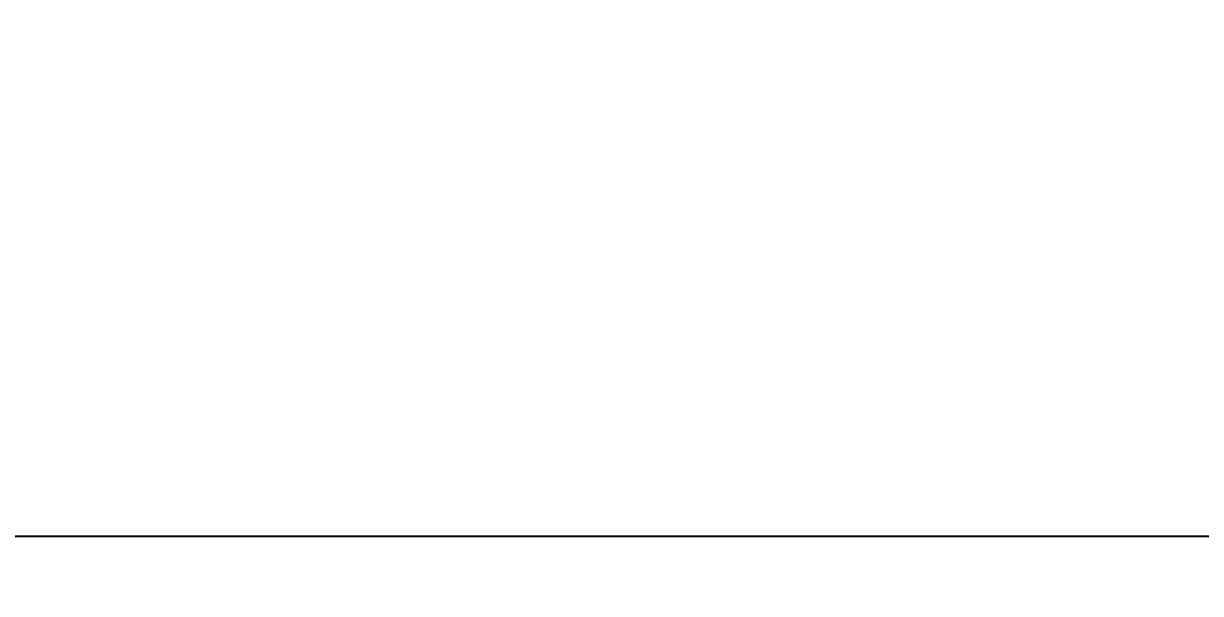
# Model space of a CAD drawing. Header units: millimetres. Extents: x 0 to 594, y 0 to 420.
# Drawn here: x 325.9 to 356.91, y 154.07 to 169.07 of the extents above; entities that cross this region are included whole.
import ezdxf

# ---------------------------------------------------------------- set-up
doc = ezdxf.new("R2010")
doc.units = ezdxf.units.MM
doc.header["$LTSCALE"] = 32.67
doc.layers.get('0').update_dxf_attribs({"linetype": 'CONTINUOUS'})
doc.styles.get("Standard").update_dxf_attribs({"font": 'txt', "width": 0.8})
doc.dimstyles.new('DIMSTYLE_1', dxfattribs={"dimtxt": 2.5, "dimasz": 3, "dimexe": 1.5, "dimexo": 1.2, "dimtad": 1, "dimdsep": 46, "dimtxsty": 'STANDARD', "dimblk": '_FILLED', "dimblk1": '_FILLED', "dimblk2": '_FILLED', "dimcen": 0.09, "dimazin": 2, "dimtp": 0.01, "dimtm": 0.01, "dimtfac": 1, "dimtofl": 0, "dimtmove": 0, "dimatfit": 3, "dimldrblk": '_FILLED', "dimfxl": 1, "dimtolj": 1, "dimarcsym": 0})

# ---------------------------------------------------------------- blocks, each defined once
blk = doc.blocks.new('_FILLED')
at = {"color": 0, "linetype": 'BYBLOCK'}
blk.add_solid([(0, 0), (-1, 0.167), (-1, -0.167)], dxfattribs=at)
blk = doc.blocks.new('*D0')
at = {"color": 2, "linetype": 'CONTINUOUS'}
for p, q in [((252.741, 195.783), (252.741, 154.067)), ((391.391, 180.805), (391.391, 154.067)), ((252.741, 155.567), (322.066, 155.567)), ((391.391, 155.567), (322.066, 155.567))]:
    blk.add_line(p, q, dxfattribs=at)
at = {"color": 2, "linetype": 'CONTINUOUS', "xscale": 3, "yscale": 3, "zscale": 3, "rotation": 180}
blk.add_blockref('_FILLED', (252.741, 155.567), dxfattribs=at)
at = {"color": 2, "linetype": 'CONTINUOUS', "xscale": 3, "yscale": 3, "zscale": 3}
blk.add_blockref('_FILLED', (391.391, 155.567), dxfattribs=at)
at = {"color": 2, "linetype": 'CONTINUOUS', "insert": (320.106, 158.692), "char_height": 2.5, "width": 12, "attachment_point": 2, "line_spacing_factor": 0.9}
blk.add_mtext('138.65', dxfattribs=at)

msp = doc.modelspace()

# ---------------------------------------------------------------- dimensions: what is measured, and where the dimension line sits
at = {"color": 2, "linetype": 'CONTINUOUS'}
dim = msp.add_linear_dim(base=(391.391, 155.567), p1=(252.741, 196.983), p2=(391.391, 182.005), dimstyle='DIMSTYLE_1', dxfattribs=at)
dim.commit()
dim.dimension.update_dxf_attribs({"geometry": '*D0', "text_midpoint": (320.419, 155.567), "dimtype": 160})

doc.saveas('drawing.dxf')
